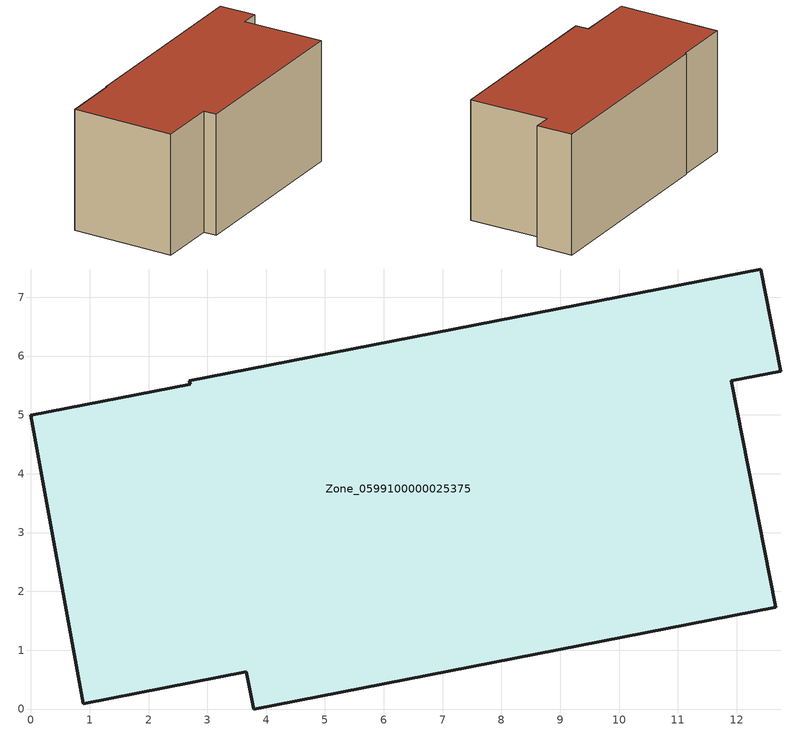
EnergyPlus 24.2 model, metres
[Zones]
Zone_0599100000025375
 floor ground (C_G): 12.66,1.73 3.79,0 3.66,0.63 0.89,0.09 0,4.99 2.71,5.52 2.7,5.58 12.41,7.48 12.75,5.74 11.91,5.58 z0
 wall outside (C_F): 12.75,5.74 12.41,7.48 2.7,5.58 2.71,5.52 0,4.99 0.89,0.09 3.66,0.63 3.79,0 12.66,1.73 11.91,5.58 12.75,5.74 z0:5.89
 roof outside (C_R): 12.66,1.73 11.91,5.58 12.75,5.74 12.41,7.48 2.7,5.58 2.71,5.52 0,4.99 0.89,0.09 3.66,0.63 3.79,0 z5.89
[BUILDING]
Pand.0599100000025375: North Axis=0; Terrain=City; Loads Convergence Tolerance Value=0.04; Temperature Convergence Tolerance Value=0.4; Solar Distribution=FullExterior; Maximum Number of Warmup Days=25; Minimum Number of Warmup Days=1
[Site:Location]
Rotterdam.The.Hague.AP_ZH_NLD Design_Conditions: Latitude=51.96; Longitude=4.45; Time Zone=1; Elevation=-4.5
[SITE:GROUNDTEMPERATURE:BUILDINGSURFACE]
18, 18, 18, 18, 18, 18, 18, 18, 18, 18, 18, 18
[MATERIAL] Thermal Absorptance=0.9; Solar Absorptance=0.7; Visible Absorptance=0.7
Name | Roughness | Thickness | Conductivity | Density | Specific Heat
G.TC.1975-1991 | MediumSmooth | 0.15 | 0.288461 | 540 | 1210
F.TC.1975-1991 | Rough | 0.3 | 0.230769 | 1920 | 840
R.TC.1975-1991 | MediumRough | 0.2 | 0.153846 | 1500 | 1000
[CONSTRUCTION]
C_G: G.TC.1975-1991
C_F: F.TC.1975-1991
C_R: R.TC.1975-1991
[ZONE]
Zone_0599100000025375: Type=1; Multiplier=1; Ceiling Height=Autocalculate; Volume=Autocalculate; Floor Area=autocalculate; Part of Total Floor Area=Yes
[ZONEINFILTRATION:DESIGNFLOWRATE]
Infil_Zone_0599100000025375: Zone or ZoneList or Space or SpaceList=Zone_0599100000025375; Schedule=AlwaysOn; Design Flow Rate Calculation Method=Flow/Area; Flow Rate per Floor Area=0.003; Constant Term Coefficient=1; Temperature Term Coefficient=0; Velocity Term Coefficient=0; Velocity Squared Term Coefficient=0
[HVACTEMPLATE:ZONE:IDEALLOADSAIRSYSTEM]
Zone_0599100000025375: Maximum Heating Supply Air Temperature=50; Minimum Cooling Supply Air Temperature=13; Maximum Heating Supply Air Humidity Ratio=0.0156; Minimum Cooling Supply Air Humidity Ratio=0.0077; Heating Limit=NoLimit; Cooling Limit=NoLimit; Dehumidification Control Type=ConstantSensibleHeatRatio; Cooling Sensible Heat Ratio=0.7; Dehumidification Setpoint=60; Humidification Control Type=None; Humidification Setpoint=30; Outdoor Air Method=None; Outdoor Air Flow Rate per Person=0.00944; Outdoor Air Flow Rate per Zone Floor Area=0; Outdoor Air Flow Rate per Zone=0; Demand Controlled Ventilation Type=None; Outdoor Air Economizer Type=NoEconomizer; Heat Recovery Type=None; Sensible Heat Recovery Effectiveness=0.7; Latent Heat Recovery Effectiveness=0.65
[ZONECONTROL:THERMOSTAT]
ThermostatControl_Zone_0599100000025375: Zone or ZoneList=Zone_0599100000025375; Control Type Schedule=DualSetpointControlType; Control 1=Thermostat_Zone_0599100000025375; Temperature Difference Between Cutout And Setpoint=0
[THERMOSTATSETPOINT:DUALSETPOINT]
Thermostat_Zone_0599100000025375: Heating Setpoint Temperature Schedule=HeatingSetpoint_Zone_0599100000025375; Cooling Setpoint Temperature Schedule=CoolingSetpoint_Zone_0599100000025375
[SCHEDULE:COMPACT]
HeatingSetpoint_Zone_0599100000025375: Through: 12/31, For: AllDays, Until: 24:00, 21
CoolingSetpoint_Zone_0599100000025375: Through: 12/31, For: AllDays, Until: 24:00, 24
DualSetpointControlType: Through: 12/31, For: AllDays, Until: 24:00, 4
AlwaysOn: Through: 12/31, For: AllDays, Until: 24:00, 1
